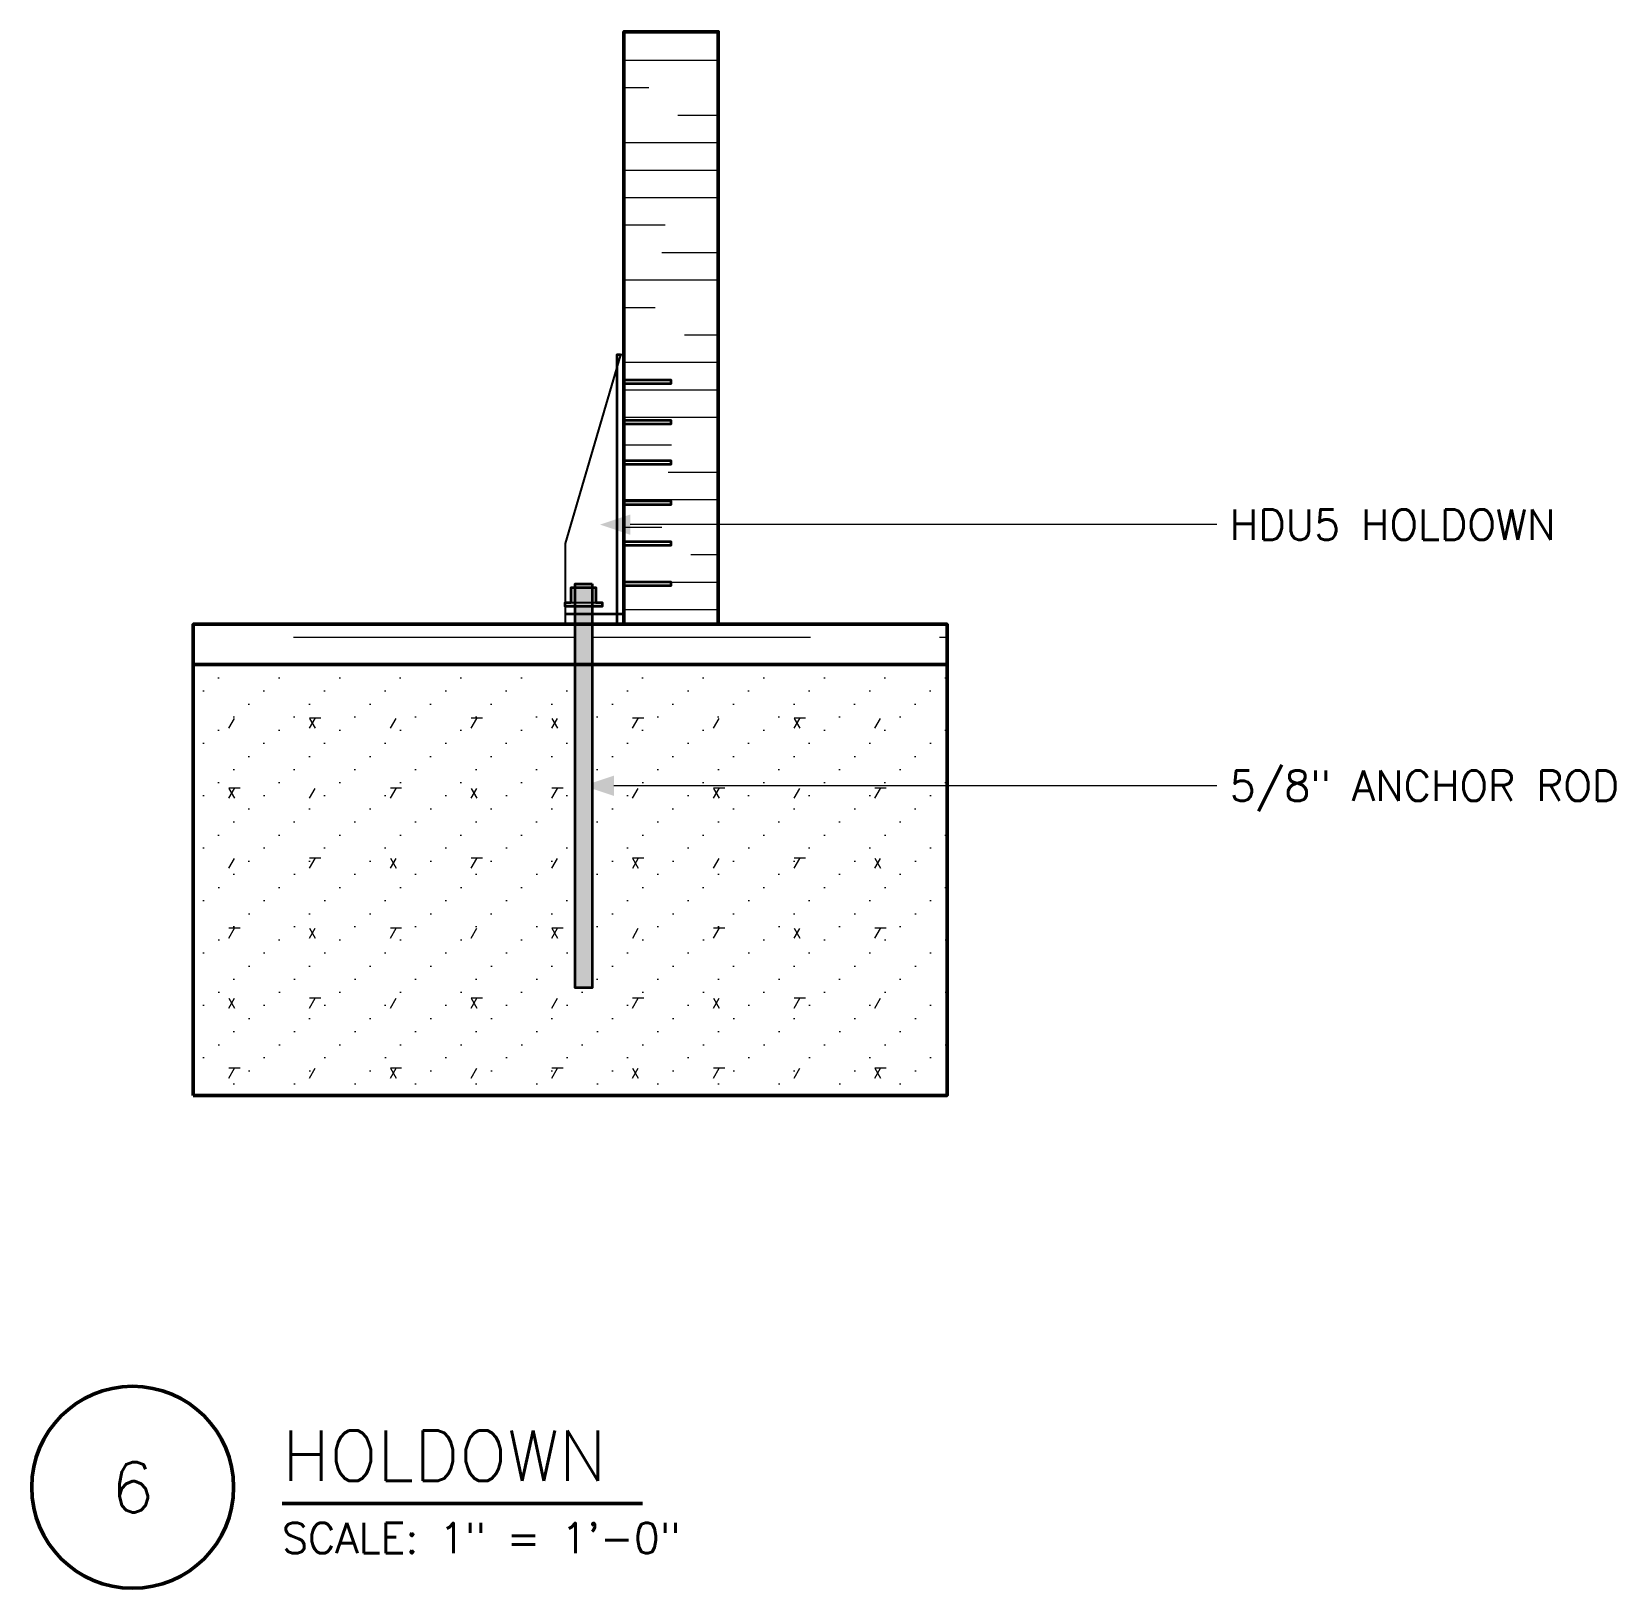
# Model space of a CAD drawing. Header units: inches. Extents: x 114 to 172.8, y -34.3 to 23.5.
import ezdxf
from ezdxf.enums import TextEntityAlignment as Align

# ---------------------------------------------------------------- set-up
doc = ezdxf.new("R2010")
doc.units = ezdxf.units.IN
doc.header["$MEASUREMENT"] = 0
for name, color, linetype, lineweight in [('S-ANNO-NOTE', 7, 'CONTINUOUS', 18), ('S-ANNO-TTLB', 7, 'CONTINUOUS', 50), ('S-DETL-BYND', 7, 'CONTINUOUS', 25), ('S-DETL-CUT', 7, 'CONTINUOUS', 50), ('S-DETL-PATT', 7, 'CONTINUOUS', 9), ('S-DETL-STL', 7, 'CONTINUOUS', 35)]:
    doc.layers.add(name, color=color, linetype=linetype, lineweight=lineweight)
doc.styles.add('KERF', font='romans.shx')
pattern_1 = [(0, (0, 0), (4.92, 1.02), [19.2, -4.8, 9.6, -6])]

msp = doc.modelspace()

# ---------------------------------------------------------------- hatches: boundary and pattern name
at = {"layer": 'S-ANNO-NOTE', "lineweight": 50}
for points in [[(135.10652, 5.195576), (136.23152, 4.820576), (136.23152, 5.570576)], [(134.5, -4.5), (135.625, -4.875), (135.625, -4.125)]]:
    msp.add_hatch(color=256, dxfattribs=at).paths.add_polyline_path(points)
at = {"layer": 'S-DETL-PATT', "lineweight": 9}
h = msp.add_hatch(dxfattribs=at)
h.set_pattern_fill('KERF-GRAIN', color=256, angle=90, style=0)
h.set_pattern_definition(pattern_1)
h.paths.add_polyline_path([(136, 1.5), (139.5, 1.5), (139.5, 23.5), (136, 23.5)])
h = msp.add_hatch(dxfattribs=at)
h.set_pattern_fill('KERF-GRAIN', color=256, style=0)
h.set_pattern_definition(pattern_1)
h.paths.add_polyline_path([(120, 0), (134.1875, 0), (134.1875, 1.5), (120, 1.5)])
h = msp.add_hatch(dxfattribs=at)
h.set_pattern_fill('KERF-GRAIN', color=256, style=0)
h.set_pattern_definition(pattern_1)
h.paths.add_polyline_path([(134.8125, 0), (148, 0), (148, 1.5), (134.8125, 1.5)])
h = msp.add_hatch(dxfattribs=at)
h.set_pattern_fill('KERF-CONC', color=256, style=0)
h.set_pattern_definition([(0, (0, 0), (1.1244, 0.9732), [0, -2.25]), (0, (0.564, 0.48), (1.1244, 0.9732), [0, -2.25]), (60, (1.32, 0.24), (3, 2.598), [0.42, -5.58]), (180, (1.74, 0.6), (3, 2.598), [0.42, -5.58]), (300, (1.32, 0.6), (3, 2.598), [0.42, -5.58])])
h.paths.add_polyline_path([(120, -16), (148, -16), (148, 0), (134.8125, 0), (134.8125, -12), (134.1875, -12), (134.1875, 0), (120, 0)])
at = {"layer": 'S-DETL-STL', "lineweight": 50}
for points in [[(134.8125, 3), (134.8125, -12), (134.1875, -12), (134.1875, 3)], [(134.03125, 2.296875), (134.96875, 2.296875), (134.96875, 2.84375), (134.03125, 2.84375)], [(133.796875, 2.171875), (135.203125, 2.171875), (135.203125, 2.296875), (133.796875, 2.296875)]]:
    msp.add_hatch(color=256, dxfattribs=at).paths.add_polyline_path(points)

# ---------------------------------------------------------------- linework, layer by layer
at = {"layer": 'S-ANNO-NOTE', "lineweight": 18}
for points in [[(158.02, 5.195576), (156.52, 5.195576), (136.23152, 5.195576)], [(158.02, -4.5), (156.52, -4.5), (135.625, -4.5)]]:
    msp.add_lwpolyline(points, dxfattribs=at)
at = {"layer": 'S-ANNO-TTLB', "lineweight": 50}
msp.add_lwpolyline([(114, -30.55, 1), (121.5, -30.55, 1)], format="xyb", close=True, dxfattribs=at)
msp.add_lwpolyline([(123.3, -31.15), (136.692857, -31.15)], dxfattribs=at)
at = {"layer": 'S-DETL-BYND', "lineweight": 25}
for points in [[(135.736, 1.5), (136, 1.5), (136, 11.5), (135.8655, 11.5), (133.8125, 4.5), (133.8125, 1.5), (136, 1.5), (136, 1.875)], [(133.8125, 1.875), (133.8125, 1.5), (136, 1.5), (136, 11.5), (135.8655, 11.5)], [(135.736, 1.5), (136, 1.5), (136, 11.5), (135.8655, 11.5)], [(136, 10.4375), (136, 10.5625)], [(136, 10.4375), (136, 10.5625)], [(136, 10.4375), (136, 10.5625)], [(136, 8.9375), (136, 9.0625)], [(136, 8.9375), (136, 9.0625)], [(136, 8.9375), (136, 9.0625)], [(136, 7.4375), (136, 7.5625)], [(136, 7.4375), (136, 7.5625)], [(136, 7.4375), (136, 7.5625)], [(136, 5.9375), (136, 6.0625)], [(136, 5.9375), (136, 6.0625)], [(136, 5.9375), (136, 6.0625)], [(136, 4.4375), (136, 4.5625)], [(136, 4.4375), (136, 4.5625)], [(136, 4.4375), (136, 4.5625)], [(136, 2.9375), (136, 3.0625)], [(136, 2.9375), (136, 3.0625)], [(136, 2.9375), (136, 3.0625)], [(133.8125, 1.875), (133.8125, 1.5), (136, 1.5), (136, 1.875)], [(134.96875, 2.296875), (134.03125, 2.296875)], [(135.736, 1.5), (136, 1.5), (136, 1.875)]]:
    msp.add_lwpolyline(points, dxfattribs=at)
at = {"layer": 'S-DETL-CUT', "lineweight": 50}
for points in [[(139.5, 1.5), (139.5, 23.5), (136, 23.5), (136, 1.5)], [(148, 0), (148, 1.5), (120, 1.5), (120, 0)]]:
    msp.add_lwpolyline(points, dxfattribs=at)
msp.add_lwpolyline([(120, -16), (148, -16), (148, 0), (120, 0)], close=True, dxfattribs=at)
at = {"layer": 'S-DETL-STL', "lineweight": 35}
for points in [[(135.8655, 11.5), (135.736, 11.5), (135.736, 1.5)], [(136, 10.4375), (137.75, 10.4375), (137.75, 10.5625), (136, 10.5625)], [(136, 8.9375), (137.75, 8.9375), (137.75, 9.0625), (136, 9.0625)], [(136, 7.4375), (137.75, 7.4375), (137.75, 7.5625), (136, 7.5625)], [(136, 5.9375), (137.75, 5.9375), (137.75, 6.0625), (136, 6.0625)], [(136, 4.4375), (137.75, 4.4375), (137.75, 4.5625), (136, 4.5625)], [(136, 2.9375), (137.75, 2.9375), (137.75, 3.0625), (136, 3.0625)], [(136, 1.875), (133.8125, 1.875)]]:
    msp.add_lwpolyline(points, dxfattribs=at)
for points in [[(134.8125, 3), (134.8125, -12), (134.1875, -12), (134.1875, 3)], [(134.03125, 2.296875), (133.796875, 2.296875), (133.796875, 2.171875), (135.203125, 2.171875), (135.203125, 2.296875), (134.96875, 2.296875), (134.96875, 2.84375), (134.03125, 2.84375)]]:
    msp.add_lwpolyline(points, close=True, dxfattribs=at)

# ---------------------------------------------------------------- texts
at = {"layer": 'S-ANNO-NOTE', "lineweight": 18, "style": 'KERF'}
for s, p in [('HDU5 HOLDOWN', (158.5, 4.633076)), ('5/8" ANCHOR ROD', (158.5, -5.0625))]:
    msp.add_text(s, height=1.125, dxfattribs=at).set_placement(p)
at = {"layer": 'S-ANNO-TTLB', "lineweight": 50, "style": 'KERF'}
msp.add_text('HOLDOWN', height=1.875, dxfattribs=at).set_placement((123.3, -30.31))
msp.add_text('6', height=1.875, dxfattribs=at).set_placement((117.75, -30.55), align=Align.MIDDLE_CENTER)
at = {"layer": 'S-ANNO-TTLB', "lineweight": 18, "style": 'KERF'}
msp.add_text('SCALE: 1" = 1\'-0"', height=1.125, dxfattribs=at).set_placement((123.3, -32.995))

doc.saveas('drawing.dxf')
